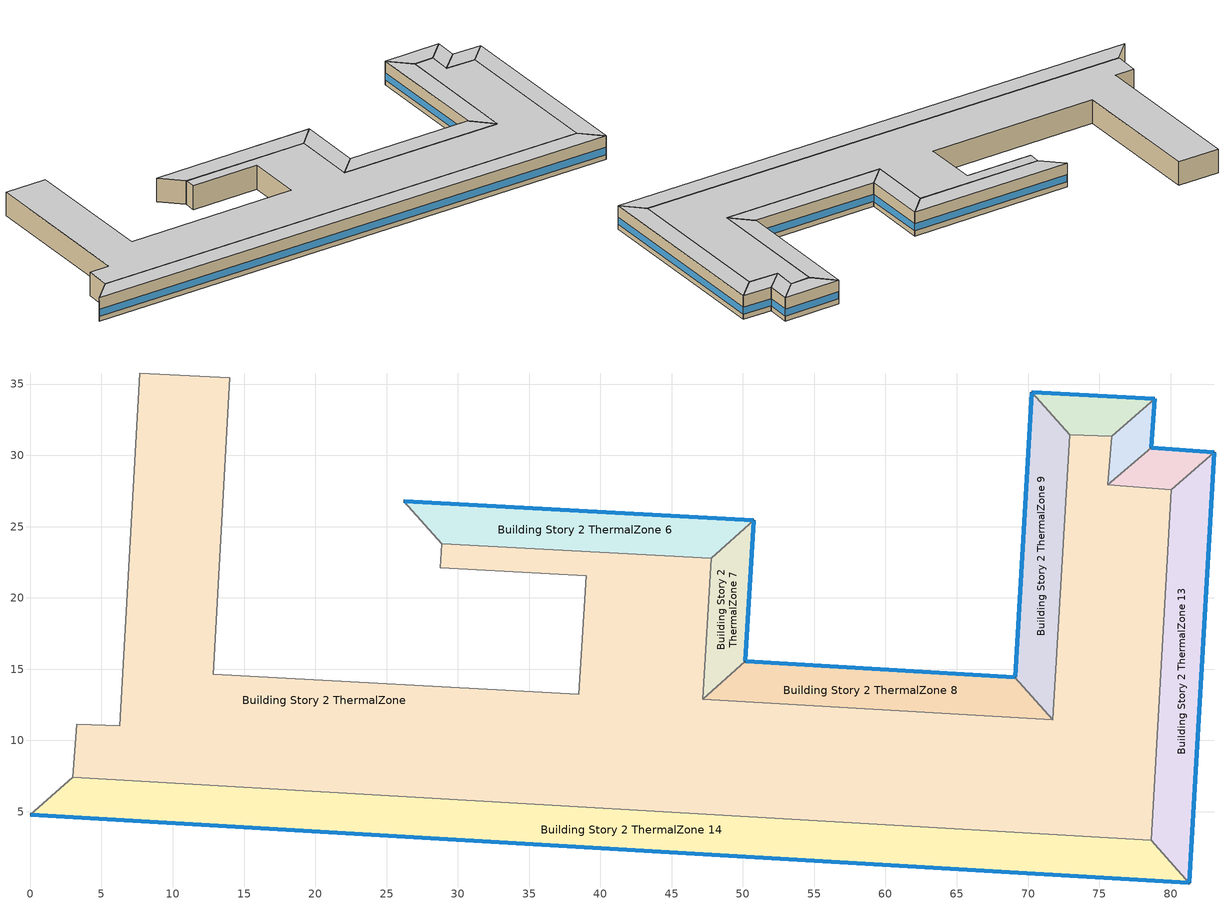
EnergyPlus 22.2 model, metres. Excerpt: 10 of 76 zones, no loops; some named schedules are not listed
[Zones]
Building Story 2 ThermalZone
 floor adiabatic (Typical Interior Floor): 14.02,35.43 12.84,14.66 38.5,13.22 39,21.54 28.77,22.1 28.88,23.78 47.76,22.77 47.17,12.89 71.74,11.45 72.92,31.45 75.88,31.34 75.6,27.93 80.06,27.57 78.65,2.99 2.99,7.43 3.27,11.14 6.29,11.04 7.69,35.78 z3.6
 wall adiabatic (Typical Interior Wall): 12.84,14.66 14.02,35.43 7.69,35.78 6.29,11.04 3.27,11.14 2.99,7.43 78.65,2.99 80.06,27.57 75.6,27.93 75.88,31.34 72.92,31.45 71.74,11.45 47.17,12.89 47.76,22.77 28.88,23.78 28.77,22.1 39,21.54 38.5,13.22 12.84,14.66 z3.6:7.2
 ceiling adiabatic (Typical Interior Ceiling): 7.69,35.78 6.29,11.04 3.27,11.14 2.99,7.43 78.65,2.99 80.06,27.57 75.6,27.93 75.88,31.34 72.92,31.45 71.74,11.45 47.17,12.89 47.76,22.77 28.88,23.78 28.77,22.1 39,21.54 38.5,13.22 12.84,14.66 14.02,35.43 z7.2
Building Story 2 ThermalZone 10
 floor adiabatic (Typical Interior Floor): 70.26,34.43 78.88,33.98 75.88,31.34 72.92,31.45 z3.6
 wall outside (Typical Insulated Steel Framed Exterior Wall R-12.99): 78.88,33.98 70.26,34.43 z3.6:7.2
 wall adiabatic (Typical Interior Wall): 70.26,34.43 72.92,31.45 75.88,31.34 78.88,33.98 z3.6:7.2
 window (U 0.55 SHGC 0.25): 78.85,33.99 70.28,34.43 z4.36:5.45
 ceiling adiabatic (Typical Interior Ceiling): 72.92,31.45 75.88,31.34 78.88,33.98 70.26,34.43 z7.2
Building Story 2 ThermalZone 11
 floor adiabatic (Typical Interior Floor): 78.88,33.98 78.63,30.54 75.6,27.93 75.88,31.34 z3.6
 wall outside (Typical Insulated Steel Framed Exterior Wall R-12.99): 78.63,30.54 78.88,33.98 z3.6:7.2
 wall adiabatic (Typical Interior Wall): 78.88,33.98 75.88,31.34 75.6,27.93 78.63,30.54 z3.6:7.2
 window (U 0.55 SHGC 0.25): 78.63,30.57 78.88,33.96 z4.36:5.46
 ceiling adiabatic (Typical Interior Ceiling): 75.88,31.34 75.6,27.93 78.63,30.54 78.88,33.98 z7.2
Building Story 2 ThermalZone 12
 floor adiabatic (Typical Interior Floor): 78.63,30.54 83.07,30.21 80.06,27.57 75.6,27.93 z3.6
 wall outside (Typical Insulated Steel Framed Exterior Wall R-12.99): 83.07,30.21 78.63,30.54 z3.6:7.2
 wall adiabatic (Typical Interior Wall): 78.63,30.54 75.6,27.93 80.06,27.57 83.07,30.21 z3.6:7.2
 window (U 0.55 SHGC 0.25): 83.04,30.21 78.65,30.54 z4.36:5.45
 ceiling adiabatic (Typical Interior Ceiling): 75.6,27.93 80.06,27.57 83.07,30.21 78.63,30.54 z7.2
Building Story 2 ThermalZone 13
 floor adiabatic (Typical Interior Floor): 83.07,30.21 81.31,0 78.65,2.99 80.06,27.57 z3.6
 wall outside (Typical Insulated Steel Framed Exterior Wall R-12.99): 81.31,0 83.07,30.21 z3.6:7.2
 wall adiabatic (Typical Interior Wall): 83.07,30.21 80.06,27.57 78.65,2.99 81.31,0 z3.6:7.2
 window (U 0.55 SHGC 0.25): 81.31,0.03 83.07,30.18 z4.36:5.44
 ceiling adiabatic (Typical Interior Ceiling): 80.06,27.57 78.65,2.99 81.31,0 83.07,30.21 z7.2
Building Story 2 ThermalZone 14
 floor adiabatic (Typical Interior Ceiling): 81.31,0 0,4.78 2.99,7.43 78.65,2.99 z3.6
 wall outside (Typical Insulated Steel Framed Exterior Wall R-12.99): 0,4.78 81.31,0 z3.6:7.2
 wall adiabatic (Typical Interior Wall): 81.31,0 78.65,2.99 2.99,7.43 0,4.78 z3.6:7.2
 window (U 0.55 SHGC 0.25): 0.03,4.77 81.28,0 z4.36:5.44
 ceiling adiabatic (Typical Interior Ceiling): 78.65,2.99 2.99,7.43 0,4.78 81.31,0 z7.2
Building Story 2 ThermalZone 6
 floor adiabatic (Typical Interior Floor): 26.21,26.77 50.74,25.43 47.76,22.77 28.88,23.78 z3.6
 wall outside (Typical Insulated Steel Framed Exterior Wall R-12.99): 50.74,25.43 26.21,26.77 z3.6:7.2
 wall adiabatic (Typical Interior Wall): 26.21,26.77 28.88,23.78 47.76,22.77 50.74,25.43 z3.6:7.2
 window (U 0.55 SHGC 0.25): 50.72,25.43 26.23,26.76 z4.36:5.44
 ceiling adiabatic (Typical Interior Ceiling): 28.88,23.78 47.76,22.77 50.74,25.43 26.21,26.77 z7.2
Building Story 2 ThermalZone 7
 floor adiabatic (Typical Interior Floor): 50.74,25.43 50.16,15.55 47.17,12.89 47.76,22.77 z3.6
 wall outside (Typical Insulated Steel Framed Exterior Wall R-12.99): 50.16,15.55 50.74,25.43 z3.6:7.2
 wall adiabatic (Typical Interior Wall): 50.74,25.43 47.76,22.77 47.17,12.89 50.16,15.55 z3.6:7.2
 window (U 0.55 SHGC 0.25): 50.16,15.57 50.74,25.41 z4.36:5.45
 ceiling adiabatic (Typical Interior Ceiling): 47.76,22.77 47.17,12.89 50.16,15.55 50.74,25.43 z7.2
Building Story 2 ThermalZone 8
 floor adiabatic (Typical Interior Floor): 50.16,15.55 69.08,14.44 71.74,11.45 47.17,12.89 z3.6
 wall outside (Typical Insulated Steel Framed Exterior Wall R-12.99): 69.08,14.44 50.16,15.55 z3.6:7.2
 wall adiabatic (Typical Interior Wall): 50.16,15.55 47.17,12.89 71.74,11.45 69.08,14.44 z3.6:7.2
 window (U 0.55 SHGC 0.25): 69.06,14.44 50.18,15.55 z4.36:5.44
 ceiling adiabatic (Typical Interior Ceiling): 47.17,12.89 71.74,11.45 69.08,14.44 50.16,15.55 z7.2
Building Story 2 ThermalZone 9
 floor adiabatic (Typical Interior Floor): 69.08,14.44 70.26,34.43 72.92,31.45 71.74,11.45 z3.6
 wall outside (Typical Insulated Steel Framed Exterior Wall R-12.99): 70.26,34.43 69.08,14.44 z3.6:7.2
 wall adiabatic (Typical Interior Wall): 69.08,14.44 71.74,11.45 72.92,31.45 70.26,34.43 z3.6:7.2
 window (U 0.55 SHGC 0.25): 70.25,34.4 69.08,14.46 z4.36:5.44
 ceiling adiabatic (Typical Interior Ceiling): 71.74,11.45 72.92,31.45 70.26,34.43 69.08,14.44 z7.2
[Building]
bld_37: Terrain=City
[Site:Location]
Jack Northrop Fld H_CA_USA: Latitude {deg}=41.3121; Longitude {deg}=-105.582; Time Zone {hr}=-8; Elevation {m}=21
[Site:GroundTemperature:FCfactorMethod]
January Ground Temperature {C}=18.8; February Ground Temperature {C}=14.3; March Ground Temperature {C}=13.6; April Ground Temperature {C}=13.2; May Ground Temperature {C}=13.3; June Ground Temperature {C}=12.6; July Ground Temperature {C}=15.3; August Ground Temperature {C}=15.6; September Ground Temperature {C}=17.7; October Ground Temperature {C}=19.4; November Ground Temperature {C}=19.7; December Ground Temperature {C}=18.5
[Site:WaterMainsTemperature]
Calculation Method=Correlation; Annual Average Outdoor Air Temperature {C}=8.96667; Maximum Difference In Monthly Average Outdoor Air Temperatures {deltaC}=26.2
[SizingPeriod:DesignDay] Day of Month=21; Dry-Bulb Temperature Range Modifier Type=DefaultMultipliers; Humidity Condition Type=Wetbulb; Barometric Pressure {Pa}=98769; Rain Indicator=No; Snow Indicator=No; Daylight Saving Time Indicator=No; Begin Environment Reset Mode=FullResetAtBeginEnvironment
Name | Month | Day Type | Maximum Dry-Bulb Temperature {C} | Daily Dry-Bulb Temperature Range {deltaC} | Wetbulb or DewPoint at Maximum Dry-Bulb {C} | Wind Speed {m/s} | Wind Direction {deg} | Solar Model Indicator | ASHRAE Clear Sky Optical Depth for Beam Irradiance (taub) | ASHRAE Clear Sky Optical Depth for Diffuse Irradiance (taud) | Sky Clearness
Buffalo Niagara Intl Ap Ann Clg .4% Condns DB=>MWB 1 | 7 | SummerDesignDay | 30.3 | 9.3 | 21.8 | 5.7 | 240 | ASHRAETau | 0.462 | 2.001
Buffalo Niagara Intl Ap Ann Clg .4% Condns WB=>MDB 1 | 7 | SummerDesignDay | 27.8 | 9.3 | 23.8 | 5.7 | 240 | ASHRAETau | 0.462 | 2.001
Buffalo Niagara Intl Ap Ann Htg 99.6% Condns DB 1 | 1 | WinterDesignDay | -16.3 | 0 | -16.3 | 5.1 | 270 | ASHRAEClearSky |  |  | 0
[Material] Thermal Absorptance=0.9; Solar Absorptance=0.7
Name | Roughness | Thickness {m} | Conductivity {W/m-K} | Density {kg/m3} | Specific Heat {J/kg-K} | Visible Absorptance
100mm Normalweight concrete floor | MediumRough | 0.1016 | 2.31045 | 2322 | 832.557 | 0.7
25mm Stucco | Smooth | 0.0254 | 0.72 | 1856 | 840 | 0.7
5/8 in. Gypsum Board | MediumSmooth | 0.0159 | 0.16 | 800 | 1090 | 0.7
G01 13mm gypsum board | Smooth | 0.0127 | 0.160031 | 800.001 | 1090.73 | 0.5
Std Wood 6inch 1; Std Wood 6inch 2 | MediumSmooth | 0.15 | 0.12 | 540 | 1210 | 0.7
[Material:NoMass] Roughness=Smooth; Thermal Absorptance=0.9; Solar Absorptance=0.7
Name | Thermal Resistance {m2-K/W} | Visible Absorptance
CP02 CARPET PAD | 0.21648 | 0.8
Typical Insulation R-10.81 | 1.90342 | 0.7
[WindowMaterial:Gas]
Gap_1_W_0_0032: Gas Type=Air; Thickness {m}=0.0032
[WindowMaterial:Glazing] Optical Data Type=SpectralAverage; Infrared Transmittance at Normal Incidence=0; Back Side Infrared Hemispherical Emissivity=0.84; Conductivity {W/m-K}=1; Dirt Correction Factor for Solar and Visible Transmittance=1; Solar Diffusing=No
Name | Thickness {m} | Solar Transmittance at Normal Incidence | Front Side Solar Reflectance at Normal Incidence | Back Side Solar Reflectance at Normal Incidence | Visible Transmittance at Normal Incidence | Front Side Visible Reflectance at Normal Incidence | Back Side Visible Reflectance at Normal Incidence | Front Side Infrared Hemispherical Emissivity
Glass_2022F_LayerAvg | 0.0039 | 0.355897 | 0.394095 | 0.265645 | 0.677694 | 0.042734 | 0.05547 | 0.046
Glass_2175_LayerAvg | 0.0086 | 0.167758 | 0.217606 | 0.437978 | 0.416044 | 0.078729 | 0.10654 | 0.84
[Construction]
InteriorFurnishings 1: Std Wood 6inch 1
InteriorFurnishings 2: Std Wood 6inch 2
Typical Insulated Steel Framed Exterior Wall R-12.99: 25mm Stucco, 5/8 in. Gypsum Board, Typical Insulation R-10.81, 5/8 in. Gypsum Board
Typical Interior Ceiling: CP02 CARPET PAD, 100mm Normalweight concrete floor
Typical Interior Floor: 100mm Normalweight concrete floor, CP02 CARPET PAD
Typical Interior Wall: G01 13mm gypsum board, G01 13mm gypsum board
U 0.55 SHGC 0.25: Glass_2175_LayerAvg, Gap_1_W_0_0032, Glass_2022F_LayerAvg
[Zone] Multiplier=1; Part of Total Floor Area=Yes
Building Story 2 ThermalZone; Building Story 2 ThermalZone 10; Building Story 2 ThermalZone 11; Building Story 2 ThermalZone 12; Building Story 2 ThermalZone 13; Building Story 2 ThermalZone 14; Building Story 2 ThermalZone 6; Building Story 2 ThermalZone 7; Building Story 2 ThermalZone 8; Building Story 2 ThermalZone 9
[Space] Space Type=Story Mid Blended Space Type
Name | Zone
Building Story 2 Space | Building Story 2 ThermalZone
Building Story 2 Space 10 | Building Story 2 ThermalZone 10
Building Story 2 Space 11 | Building Story 2 ThermalZone 11
Building Story 2 Space 12 | Building Story 2 ThermalZone 12
Building Story 2 Space 13 | Building Story 2 ThermalZone 13
Building Story 2 Space 14 | Building Story 2 ThermalZone 14
Building Story 2 Space 6 | Building Story 2 ThermalZone 6
Building Story 2 Space 7 | Building Story 2 ThermalZone 7
Building Story 2 Space 8 | Building Story 2 ThermalZone 8
Building Story 2 Space 9 | Building Story 2 ThermalZone 9
[SpaceList]
Story Mid Blended Space Type: Building Story 2 Space 5, Building Story 2 Space 18, Building Story 2 Space 1, Building Story 2 Space 10, Building Story 2 Space 17, Building Story 2 Space 16, Building Story 2 Space 15, Building Story 2 Space 14, Building Story 2 Space 13, Building Story 2 Space 4, Building Story 2 Space 9, Building Story 2 Space 12, Building Story 2 Space 11, Building Story 2 Space 3, Building Story 2 Space 7, Building Story 2 Space 6, Building Story 2 Space 2, Building Story 2 Space 8, Building Story 2 Space
[InternalMass]
Name | Construction | Zone or ZoneList | Space or SpaceList | Surface Area {m2}
Building Story 2 Space 10 SecondarySchool Classroom A  - Story Mid Mass; Building Story 2 Space 10 SecondarySchool Classroom C  - Story Mid Mass | InteriorFurnishings 1 | Building Story 2 ThermalZone 10 | Building Story 2 Space 10 | 6.84724
Building Story 2 Space 14 SecondarySchool Classroom A  - Story Mid Mass; Building Story 2 Space 14 SecondarySchool Classroom C  - Story Mid Mass | InteriorFurnishings 1 | Building Story 2 ThermalZone 14 | Building Story 2 Space 14 | 93.0757
Building Story 2 Space 13 SecondarySchool Classroom A  - Story Mid Mass; Building Story 2 Space 13 SecondarySchool Classroom C  - Story Mid Mass | InteriorFurnishings 1 | Building Story 2 ThermalZone 13 | Building Story 2 Space 13 | 32.6587
Building Story 2 Space 9 SecondarySchool Classroom A  - Story Mid Mass; Building Story 2 Space 9 SecondarySchool Classroom C  - Story Mid Mass | InteriorFurnishings 1 | Building Story 2 ThermalZone 9 | Building Story 2 Space 9 | 23.7893
Building Story 2 Space 12 SecondarySchool Classroom A  - Story Mid Mass; Building Story 2 Space 12 SecondarySchool Classroom C  - Story Mid Mass | InteriorFurnishings 1 | Building Story 2 ThermalZone 12 | Building Story 2 Space 12 | 5.32457
Building Story 2 Space 11 SecondarySchool Classroom A  - Story Mid Mass; Building Story 2 Space 11 SecondarySchool Classroom C  - Story Mid Mass | InteriorFurnishings 1 | Building Story 2 ThermalZone 11 | Building Story 2 Space 11 | 4.03242
Building Story 2 Space 7 SecondarySchool Classroom A  - Story Mid Mass; Building Story 2 Space 7 SecondarySchool Classroom C  - Story Mid Mass | InteriorFurnishings 1 | Building Story 2 ThermalZone 7 | Building Story 2 Space 7 | 11.7126
Building Story 2 Space 6 SecondarySchool Classroom A  - Story Mid Mass; Building Story 2 Space 6 SecondarySchool Classroom C  - Story Mid Mass | InteriorFurnishings 1 | Building Story 2 ThermalZone 6 | Building Story 2 Space 6 | 25.7552
Building Story 2 Space 8 SecondarySchool Classroom A  - Story Mid Mass; Building Story 2 Space 8 SecondarySchool Classroom C  - Story Mid Mass | InteriorFurnishings 1 | Building Story 2 ThermalZone 8 | Building Story 2 Space 8 | 25.8183
Building Story 2 Space SecondarySchool Classroom A  - Story Mid Mass; Building Story 2 Space SecondarySchool Classroom C  - Story Mid Mass | InteriorFurnishings 1 | Building Story 2 ThermalZone | Building Story 2 Space | 400.787
Building Story 2 Space 10 SecondarySchool Classroom A end_a - Story Mid Mass; Building Story 2 Space 10 SecondarySchool Classroom C end_a - Story Mid Mass | InteriorFurnishings 1 | Building Story 2 ThermalZone 10 | Building Story 2 Space 10 | 0.841492
Building Story 2 Space 14 SecondarySchool Classroom A end_a - Story Mid Mass; Building Story 2 Space 14 SecondarySchool Classroom C end_a - Story Mid Mass | InteriorFurnishings 1 | Building Story 2 ThermalZone 14 | Building Story 2 Space 14 | 11.4385
Building Story 2 Space 13 SecondarySchool Classroom A end_a - Story Mid Mass; Building Story 2 Space 13 SecondarySchool Classroom C end_a - Story Mid Mass | InteriorFurnishings 1 | Building Story 2 ThermalZone 13 | Building Story 2 Space 13 | 4.01359
Building Story 2 Space 9 SecondarySchool Classroom A end_a - Story Mid Mass; Building Story 2 Space 9 SecondarySchool Classroom C end_a - Story Mid Mass | InteriorFurnishings 1 | Building Story 2 ThermalZone 9 | Building Story 2 Space 9 | 2.92358
Building Story 2 Space 12 SecondarySchool Classroom A end_a - Story Mid Mass; Building Story 2 Space 12 SecondarySchool Classroom C end_a - Story Mid Mass | InteriorFurnishings 1 | Building Story 2 ThermalZone 12 | Building Story 2 Space 12 | 0.654363
Building Story 2 Space 11 SecondarySchool Classroom A end_a - Story Mid Mass; Building Story 2 Space 11 SecondarySchool Classroom C end_a - Story Mid Mass | InteriorFurnishings 1 | Building Story 2 ThermalZone 11 | Building Story 2 Space 11 | 0.495565
Building Story 2 Space 7 SecondarySchool Classroom A end_a - Story Mid Mass; Building Story 2 Space 7 SecondarySchool Classroom C end_a - Story Mid Mass | InteriorFurnishings 1 | Building Story 2 ThermalZone 7 | Building Story 2 Space 7 | 1.43942
Building Story 2 Space 6 SecondarySchool Classroom A end_a - Story Mid Mass; Building Story 2 Space 6 SecondarySchool Classroom C end_a - Story Mid Mass | InteriorFurnishings 1 | Building Story 2 ThermalZone 6 | Building Story 2 Space 6 | 3.16519
Building Story 2 Space 8 SecondarySchool Classroom A end_a - Story Mid Mass; Building Story 2 Space 8 SecondarySchool Classroom C end_a - Story Mid Mass | InteriorFurnishings 1 | Building Story 2 ThermalZone 8 | Building Story 2 Space 8 | 3.17293
Building Story 2 Space SecondarySchool Classroom A end_a - Story Mid Mass; Building Story 2 Space SecondarySchool Classroom C end_a - Story Mid Mass | InteriorFurnishings 1 | Building Story 2 ThermalZone | Building Story 2 Space | 49.2547
Building Story 2 Space 10 SecondarySchool Corridor B  - Story Mid Mass | InteriorFurnishings 1 | Building Story 2 ThermalZone 10 | Building Story 2 Space 10 | 9.65504
Building Story 2 Space 14 SecondarySchool Corridor B  - Story Mid Mass | InteriorFurnishings 1 | Building Story 2 ThermalZone 14 | Building Story 2 Space 14 | 131.243
Building Story 2 Space 13 SecondarySchool Corridor B  - Story Mid Mass | InteriorFurnishings 1 | Building Story 2 ThermalZone 13 | Building Story 2 Space 13 | 46.0508
Building Story 2 Space 9 SecondarySchool Corridor B  - Story Mid Mass | InteriorFurnishings 1 | Building Story 2 ThermalZone 9 | Building Story 2 Space 9 | 33.5444
Building Story 2 Space 12 SecondarySchool Corridor B  - Story Mid Mass | InteriorFurnishings 1 | Building Story 2 ThermalZone 12 | Building Story 2 Space 12 | 7.50797
Building Story 2 Space 11 SecondarySchool Corridor B  - Story Mid Mass | InteriorFurnishings 1 | Building Story 2 ThermalZone 11 | Building Story 2 Space 11 | 5.68597
Building Story 2 Space 7 SecondarySchool Corridor B  - Story Mid Mass | InteriorFurnishings 1 | Building Story 2 ThermalZone 7 | Building Story 2 Space 7 | 16.5155
Building Story 2 Space 6 SecondarySchool Corridor B  - Story Mid Mass | InteriorFurnishings 1 | Building Story 2 ThermalZone 6 | Building Story 2 Space 6 | 36.3165
Building Story 2 Space 8 SecondarySchool Corridor B  - Story Mid Mass | InteriorFurnishings 1 | Building Story 2 ThermalZone 8 | Building Story 2 Space 8 | 36.4054
Building Story 2 Space SecondarySchool Corridor B  - Story Mid Mass | InteriorFurnishings 1 | Building Story 2 ThermalZone | Building Story 2 Space | 565.134
Building Story 2 Space 10 SecondarySchool Corridor B end_a - Story Mid Mass | InteriorFurnishings 1 | Building Story 2 ThermalZone 10 | Building Story 2 Space 10 | 1.18656
Building Story 2 Space 14 SecondarySchool Corridor B end_a - Story Mid Mass | InteriorFurnishings 1 | Building Story 2 ThermalZone 14 | Building Story 2 Space 14 | 16.1291
Building Story 2 Space 13 SecondarySchool Corridor B end_a - Story Mid Mass | InteriorFurnishings 1 | Building Story 2 ThermalZone 13 | Building Story 2 Space 13 | 5.65942
Building Story 2 Space 9 SecondarySchool Corridor B end_a - Story Mid Mass | InteriorFurnishings 1 | Building Story 2 ThermalZone 9 | Building Story 2 Space 9 | 4.12244
Building Story 2 Space 12 SecondarySchool Corridor B end_a - Story Mid Mass | InteriorFurnishings 1 | Building Story 2 ThermalZone 12 | Building Story 2 Space 12 | 0.922692
Building Story 2 Space 11 SecondarySchool Corridor B end_a - Story Mid Mass | InteriorFurnishings 1 | Building Story 2 ThermalZone 11 | Building Story 2 Space 11 | 0.698777
Building Story 2 Space 7 SecondarySchool Corridor B end_a - Story Mid Mass | InteriorFurnishings 1 | Building Story 2 ThermalZone 7 | Building Story 2 Space 7 | 2.02967
Building Story 2 Space 6 SecondarySchool Corridor B end_a - Story Mid Mass | InteriorFurnishings 1 | Building Story 2 ThermalZone 6 | Building Story 2 Space 6 | 4.46311
Building Story 2 Space 8 SecondarySchool Corridor B end_a - Story Mid Mass | InteriorFurnishings 1 | Building Story 2 ThermalZone 8 | Building Story 2 Space 8 | 4.47404
Building Story 2 Space SecondarySchool Corridor B end_a - Story Mid Mass | InteriorFurnishings 1 | Building Story 2 ThermalZone | Building Story 2 Space | 69.4522
Building Story 2 Space 10 SecondarySchool Gym A  - Story Mid Mass; Building Story 2 Space 10 SecondarySchool Gym C  - Story Mid Mass | InteriorFurnishings 1 | Building Story 2 ThermalZone 10 | Building Story 2 Space 10 | 0.472916
Building Story 2 Space 14 SecondarySchool Gym A  - Story Mid Mass; Building Story 2 Space 14 SecondarySchool Gym C  - Story Mid Mass | InteriorFurnishings 1 | Building Story 2 ThermalZone 14 | Building Story 2 Space 14 | 6.42842
Building Story 2 Space 13 SecondarySchool Gym A  - Story Mid Mass; Building Story 2 Space 13 SecondarySchool Gym C  - Story Mid Mass | InteriorFurnishings 1 | Building Story 2 ThermalZone 13 | Building Story 2 Space 13 | 2.25563
Building Story 2 Space 9 SecondarySchool Gym A  - Story Mid Mass; Building Story 2 Space 9 SecondarySchool Gym C  - Story Mid Mass | InteriorFurnishings 1 | Building Story 2 ThermalZone 9 | Building Story 2 Space 9 | 1.64304
Building Story 2 Space 12 SecondarySchool Gym A  - Story Mid Mass; Building Story 2 Space 12 SecondarySchool Gym C  - Story Mid Mass | InteriorFurnishings 1 | Building Story 2 ThermalZone 12 | Building Story 2 Space 12 | 0.36775
Building Story 2 Space 11 SecondarySchool Gym A  - Story Mid Mass; Building Story 2 Space 11 SecondarySchool Gym C  - Story Mid Mass | InteriorFurnishings 1 | Building Story 2 ThermalZone 11 | Building Story 2 Space 11 | 0.278506
Building Story 2 Space 7 SecondarySchool Gym A  - Story Mid Mass; Building Story 2 Space 7 SecondarySchool Gym C  - Story Mid Mass | InteriorFurnishings 1 | Building Story 2 ThermalZone 7 | Building Story 2 Space 7 | 0.80895
Building Story 2 Space 6 SecondarySchool Gym A  - Story Mid Mass; Building Story 2 Space 6 SecondarySchool Gym C  - Story Mid Mass | InteriorFurnishings 1 | Building Story 2 ThermalZone 6 | Building Story 2 Space 6 | 1.77883
Building Story 2 Space 8 SecondarySchool Gym A  - Story Mid Mass; Building Story 2 Space 8 SecondarySchool Gym C  - Story Mid Mass | InteriorFurnishings 1 | Building Story 2 ThermalZone 8 | Building Story 2 Space 8 | 1.78318
Building Story 2 Space SecondarySchool Gym A  - Story Mid Mass; Building Story 2 Space SecondarySchool Gym C  - Story Mid Mass | InteriorFurnishings 1 | Building Story 2 ThermalZone | Building Story 2 Space | 27.681
Building Story 2 Space 10 SecondarySchool Gym A end_b - Story Mid Mass; Building Story 2 Space 10 SecondarySchool Gym C end_b - Story Mid Mass | InteriorFurnishings 1 | Building Story 2 ThermalZone 10 | Building Story 2 Space 10 | 0.37796
Building Story 2 Space 14 SecondarySchool Gym A end_b - Story Mid Mass; Building Story 2 Space 14 SecondarySchool Gym C end_b - Story Mid Mass | InteriorFurnishings 1 | Building Story 2 ThermalZone 14 | Building Story 2 Space 14 | 5.13768
Building Story 2 Space 13 SecondarySchool Gym A end_b - Story Mid Mass; Building Story 2 Space 13 SecondarySchool Gym C end_b - Story Mid Mass | InteriorFurnishings 1 | Building Story 2 ThermalZone 13 | Building Story 2 Space 13 | 1.80273
Building Story 2 Space 9 SecondarySchool Gym A end_b - Story Mid Mass; Building Story 2 Space 9 SecondarySchool Gym C end_b - Story Mid Mass | InteriorFurnishings 1 | Building Story 2 ThermalZone 9 | Building Story 2 Space 9 | 1.31314
Building Story 2 Space 12 SecondarySchool Gym A end_b - Story Mid Mass; Building Story 2 Space 12 SecondarySchool Gym C end_b - Story Mid Mass | InteriorFurnishings 1 | Building Story 2 ThermalZone 12 | Building Story 2 Space 12 | 0.29391
Building Story 2 Space 11 SecondarySchool Gym A end_b - Story Mid Mass; Building Story 2 Space 11 SecondarySchool Gym C end_b - Story Mid Mass | InteriorFurnishings 1 | Building Story 2 ThermalZone 11 | Building Story 2 Space 11 | 0.222585
Building Story 2 Space 7 SecondarySchool Gym A end_b - Story Mid Mass; Building Story 2 Space 7 SecondarySchool Gym C end_b - Story Mid Mass | InteriorFurnishings 1 | Building Story 2 ThermalZone 7 | Building Story 2 Space 7 | 0.646523
Building Story 2 Space 6 SecondarySchool Gym A end_b - Story Mid Mass; Building Story 2 Space 6 SecondarySchool Gym C end_b - Story Mid Mass | InteriorFurnishings 1 | Building Story 2 ThermalZone 6 | Building Story 2 Space 6 | 1.42166
Building Story 2 Space 8 SecondarySchool Gym A end_b - Story Mid Mass; Building Story 2 Space 8 SecondarySchool Gym C end_b - Story Mid Mass | InteriorFurnishings 1 | Building Story 2 ThermalZone 8 | Building Story 2 Space 8 | 1.42514
Building Story 2 Space SecondarySchool Gym A end_b - Story Mid Mass; Building Story 2 Space SecondarySchool Gym C end_b - Story Mid Mass | InteriorFurnishings 1 | Building Story 2 ThermalZone | Building Story 2 Space | 22.123
Building Story 2 Space 10 SecondarySchool Gym B  - Story Mid Mass | InteriorFurnishings 1 | Building Story 2 ThermalZone 10 | Building Story 2 Space 10 | 2.64463
Building Story 2 Space 14 SecondarySchool Gym B  - Story Mid Mass | InteriorFurnishings 1 | Building Story 2 ThermalZone 14 | Building Story 2 Space 14 | 35.9488
Building Story 2 Space 13 SecondarySchool Gym B  - Story Mid Mass | InteriorFurnishings 1 | Building Story 2 ThermalZone 13 | Building Story 2 Space 13 | 12.6139
Building Story 2 Space 9 SecondarySchool Gym B  - Story Mid Mass | InteriorFurnishings 1 | Building Story 2 ThermalZone 9 | Building Story 2 Space 9 | 9.18819
Building Story 2 Space 12 SecondarySchool Gym B  - Story Mid Mass | InteriorFurnishings 1 | Building Story 2 ThermalZone 12 | Building Story 2 Space 12 | 2.05652
Building Story 2 Space 11 SecondarySchool Gym B  - Story Mid Mass | InteriorFurnishings 1 | Building Story 2 ThermalZone 11 | Building Story 2 Space 11 | 1.55745
Building Story 2 Space 7 SecondarySchool Gym B  - Story Mid Mass | InteriorFurnishings 1 | Building Story 2 ThermalZone 7 | Building Story 2 Space 7 | 4.52379
Building Story 2 Space 6 SecondarySchool Gym B  - Story Mid Mass | InteriorFurnishings 1 | Building Story 2 ThermalZone 6 | Building Story 2 Space 6 | 9.9475
Building Story 2 Space 8 SecondarySchool Gym B  - Story Mid Mass | InteriorFurnishings 1 | Building Story 2 ThermalZone 8 | Building Story 2 Space 8 | 9.97184
Building Story 2 Space SecondarySchool Gym B  - Story Mid Mass | InteriorFurnishings 1 | Building Story 2 ThermalZone | Building Story 2 Space | 154.797
Building Story 2 Space 10 SecondarySchool Gym B end_b - Story Mid Mass | InteriorFurnishings 1 | Building Story 2 ThermalZone 10 | Building Story 2 Space 10 | 2.11362
Building Story 2 Space 14 SecondarySchool Gym B end_b - Story Mid Mass | InteriorFurnishings 1 | Building Story 2 ThermalZone 14 | Building Story 2 Space 14 | 28.7308
Building Story 2 Space 13 SecondarySchool Gym B end_b - Story Mid Mass | InteriorFurnishings 1 | Building Story 2 ThermalZone 13 | Building Story 2 Space 13 | 10.0812
Building Story 2 Space 9 SecondarySchool Gym B end_b - Story Mid Mass | InteriorFurnishings 1 | Building Story 2 ThermalZone 9 | Building Story 2 Space 9 | 7.34332
Building Story 2 Space 12 SecondarySchool Gym B end_b - Story Mid Mass | InteriorFurnishings 1 | Building Story 2 ThermalZone 12 | Building Story 2 Space 12 | 1.6436
Building Story 2 Space 11 SecondarySchool Gym B end_b - Story Mid Mass | InteriorFurnishings 1 | Building Story 2 ThermalZone 11 | Building Story 2 Space 11 | 1.24474
Building Story 2 Space 7 SecondarySchool Gym B end_b - Story Mid Mass | InteriorFurnishings 1 | Building Story 2 ThermalZone 7 | Building Story 2 Space 7 | 3.61547
Building Story 2 Space 6 SecondarySchool Gym B end_b - Story Mid Mass | InteriorFurnishings 1 | Building Story 2 ThermalZone 6 | Building Story 2 Space 6 | 7.95017
Building Story 2 Space 8 SecondarySchool Gym B end_b - Story Mid Mass | InteriorFurnishings 1 | Building Story 2 ThermalZone 8 | Building Story 2 Space 8 | 7.96963
Building Story 2 Space SecondarySchool Gym B end_b - Story Mid Mass | InteriorFurnishings 1 | Building Story 2 ThermalZone | Building Story 2 Space | 123.716
Building Story 2 Space Mass | InteriorFurnishings 2 | Building Story 2 ThermalZone | Building Story 2 Space | 1912.79
Building Story 2 Space 10 Mass | InteriorFurnishings 2 | Building Story 2 ThermalZone 10 | Building Story 2 Space 10 | 32.6791
Building Story 2 Space 11 Mass | InteriorFurnishings 2 | Building Story 2 ThermalZone 11 | Building Story 2 Space 11 | 19.2451
Building Story 2 Space 12 Mass | InteriorFurnishings 2 | Building Story 2 ThermalZone 12 | Building Story 2 Space 12 | 25.412
Building Story 2 Space 13 Mass | InteriorFurnishings 2 | Building Story 2 ThermalZone 13 | Building Story 2 Space 13 | 155.867
Building Story 2 Space 14 Mass | InteriorFurnishings 2 | Building Story 2 ThermalZone 14 | Building Story 2 Space 14 | 444.212
Building Story 2 Space 6 Mass | InteriorFurnishings 2 | Building Story 2 ThermalZone 6 | Building Story 2 Space 6 | 122.919
Building Story 2 Space 7 Mass | InteriorFurnishings 2 | Building Story 2 ThermalZone 7 | Building Story 2 Space 7 | 55.8995
Building Story 2 Space 8 Mass | InteriorFurnishings 2 | Building Story 2 ThermalZone 8 | Building Story 2 Space 8 | 123.22
Building Story 2 Space 9 Mass | InteriorFurnishings 2 | Building Story 2 ThermalZone 9 | Building Story 2 Space 9 | 113.536
[Lights] Zone or ZoneList or Space or SpaceList=Story Mid Blended Space Type; Design Level Calculation Method=Watts/Area; Return Air Fraction=0; Fraction Radiant=0.37; Fraction Visible=0.2; Fraction Replaceable=1
Name | Schedule | Watts per Zone Floor Area {W/m2}
SecondarySchool Classroom Lights 1 | SchoolSecondary BLDG_LIGHT_CLASSROOM_SCH_2013 | 6.28069
SecondarySchool Corridor Lights 1 | SchoolSecondary BLDG_LIGHT_CORRIDOR_SCH_2013 | 2.35688
SecondarySchool Gym Lights 2 | SchoolSecondary BLDG_LIGHT_GYM_SCH_2013 | 1.53202
[People] Zone or ZoneList or Space or SpaceList=Story Mid Blended Space Type; Number of People Calculation Method=People/Area; Fraction Radiant=0.3; Activity Level Schedule=SchoolSecondary ACTIVITY_SCH; Enable ASHRAE 55 Comfort Warnings=Yes; Mean Radiant Temperature Calculation Type=ZoneAveraged; Work Efficiency Schedule=Work Efficiency Schedule; Clothing Insulation Schedule=Clothing Schedule; Air Velocity Schedule=Air Velocity Schedule; Thermal Comfort Model 1 Type=Fanger
Name | Number of People Schedule | People per Floor Area {person/m2}
SecondarySchool Classroom People 1 | SchoolSecondary BLDG_OCC_SCH | 0.177277
SecondarySchool Gym People 2 | SchoolSecondary BLDG_OCC_SCH_Gym | 0.0638343
[ElectricEquipment] Zone or ZoneList or Space or SpaceList=Story Mid Blended Space Type; Schedule=SchoolSecondary BLDG_EQUIP_SCH_2013; Design Level Calculation Method=Watts/Area; Fraction Latent=0; Fraction Radiant=0.5; Fraction Lost=0
Name | Watts per Zone Floor Area {W/m2}
SecondarySchool Classroom Elec Equip 1 | 4.70545
SecondarySchool Corridor Elec Equip 1 | 1.32128
SecondarySchool Gym Elec Equip 2 | 0.978793
[ZoneInfiltration:DesignFlowRate] Zone or ZoneList or Space or SpaceList=Story Mid Blended Space Type; Schedule=Always On Discrete; Design Flow Rate Calculation Method=Flow/ExteriorArea; Constant Term Coefficient=0; Temperature Term Coefficient=0; Velocity Term Coefficient=0.224; Velocity Squared Term Coefficient=0
Name | Flow Rate per Exterior Surface Area {m3/s-m2}
SecondarySchool Classroom A  - Story Mid Infiltration; SecondarySchool Classroom C  - Story Mid Infiltration | 0.00012209
SecondarySchool Classroom A end_a - Story Mid Infiltration; SecondarySchool Classroom C end_a - Story Mid Infiltration | 4.84097e-05
SecondarySchool Corridor B end_a - Story Mid Infiltration | 4.71038e-05
SecondarySchool Gym A  - Story Mid Infiltration; SecondarySchool Gym C  - Story Mid Infiltration | 1.87738e-05
SecondarySchool Gym A end_b - Story Mid Infiltration; SecondarySchool Gym C end_b - Story Mid Infiltration | 3.00085e-05
SecondarySchool Gym B end_b - Story Mid Infiltration | 8.39062e-05
[Daylighting:Controls] Lighting Control Type=Stepped; Minimum Input Power Fraction for Continuous or ContinuousOff Dimming Control=0.3; Minimum Light Output Fraction for Continuous or ContinuousOff Dimming Control=0.2; Number of Stepped Control Steps=3; Probability Lighting will be Reset When Needed in Manual Stepped Control=1; Glare Calculation Azimuth Angle of View Direction Clockwise from Zone y-Axis {deg}=-0; Maximum Allowable Discomfort Glare Index=22; Illuminance Setpoint at Reference Point 1 {lux}=215
Name | Zone or Space | Glare Calculation Daylighting Reference Point | Daylighting Reference Point Name 1 | Fraction of Lights Controlled by Reference Point 1 | Daylighting Reference Point Name 2 | Fraction of Lights Controlled by Reference Point 2 | Illuminance Setpoint at Reference Point 2 {lux}
Building Story 2 ThermalZone 13 DaylightingControls | Building Story 2 ThermalZone 13 | Building Story 2 Space 13 Daylt Sensor 1 | Building Story 2 Space 13 Daylt Sensor 1 | 0.673 | Building Story 2 Space 13 Daylt Sensor 2 | 0.326 | 215
Building Story 2 ThermalZone 14 DaylightingControls | Building Story 2 ThermalZone 14 | Building Story 2 Space 14 Daylt Sensor 1 | Building Story 2 Space 14 Daylt Sensor 1 | 0.66 | Building Story 2 Space 14 Daylt Sensor 2 | 0.339 | 215
Building Story 2 ThermalZone 6 DaylightingControls | Building Story 2 ThermalZone 6 | Building Story 2 Space 6 Daylt Sensor 1 | Building Story 2 Space 6 Daylt Sensor 1 | 0.682 | Building Story 2 Space 6 Daylt Sensor 2 | 0.317 | 215
Building Story 2 ThermalZone 7 DaylightingControls | Building Story 2 ThermalZone 7 | Building Story 2 Space 7 Daylt Sensor 1 | Building Story 2 Space 7 Daylt Sensor 1 | 0.638
Building Story 2 ThermalZone 8 DaylightingControls | Building Story 2 ThermalZone 8 | Building Story 2 Space 8 Daylt Sensor 1 | Building Story 2 Space 8 Daylt Sensor 1 | 0.608 | Building Story 2 Space 8 Daylt Sensor 2 | 0.331 | 215
Building Story 2 ThermalZone 9 DaylightingControls | Building Story 2 ThermalZone 9 | Building Story 2 Space 9 Daylt Sensor 1 | Building Story 2 Space 9 Daylt Sensor 1 | 0.643 | Building Story 2 Space 9 Daylt Sensor 2 | 0.324 | 215
[Exterior:Lights] Control Option=AstronomicalClock
Name | Schedule | Design Level {W}
Building Facades | Schedule Ruleset 1 | 854.119
Main Entries | Schedule Ruleset 2 | 240
Other Doors | Schedule Ruleset 2 | 415.535
Parking Areas and Drives | Schedule Ruleset 2 | 7432.4
[Schedule:Day:Interval]
SchoolSecondary BLDG_LIGHT_CLASSROOM_SCH_2013 Wkdy Day; SchoolSecondary BLDG_LIGHT_CLASSROOM_SCH_2013 Wkdy Day 2: No, 07:00, 0.1773, 08:00, 0.9, 21:00, 0.598291, 24:00, 0.1773
SchoolSecondary BLDG_LIGHT_CLASSROOM_SCH_2013 Wknd Day; SchoolSecondary BLDG_LIGHT_CLASSROOM_SCH_2013 Wknd Day 1; SchoolSecondary BLDG_LIGHT_CLASSROOM_SCH_2013 Default; SchoolSecondary BLDG_LIGHT_GYM_SCH_2013 Wknd Day; SchoolSecondary BLDG_LIGHT_GYM_SCH_2013 Wknd Day 1; SchoolSecondary BLDG_LIGHT_GYM_SCH_2013 Default; SchoolSecondary BLDG_LIGHT_CORRIDOR_SCH_2013 Wknd Day; SchoolSecondary BLDG_LIGHT_CORRIDOR_SCH_2013 Wknd Day 1; SchoolSecondary BLDG_LIGHT_CORRIDOR_SCH_2013 Default: No, 24:00, 0.1773
SchoolSecondary BLDG_LIGHT_CLASSROOM_SCH_2013 Wkdy Day 1: No, 08:00, 0.1773, 20:00, 0.332384, 21:00, 0.117863, 24:00, 0.1773
SchoolSecondary BLDG_LIGHT_CLASSROOM_SCH_2013 Summer Design Day; SchoolSecondary BLDG_LIGHT_GYM_SCH_2013 Summer Design Day; Clothing Schedule Default Winter Clothes; SchoolSecondary BLDG_LIGHT_CORRIDOR_SCH_2013 Summer Design Day: No, 24:00, 1
SchoolSecondary BLDG_LIGHT_CLASSROOM_SCH_2013 Winter Design Day; SchoolSecondary BLDG_LIGHT_GYM_SCH_2013 Winter Design Day; Work Efficiency Schedule Default; SchoolSecondary BLDG_OCC_SCH_Gym Wknd Day; SchoolSecondary BLDG_OCC_SCH_Gym Wknd Day 1; SchoolSecondary BLDG_OCC_SCH_Gym Default; SchoolSecondary BLDG_OCC_SCH_Gym Winter Design Day; SchoolSecondary BLDG_OCC_SCH Wknd Day; SchoolSecondary BLDG_OCC_SCH Wknd Day 1; SchoolSecondary BLDG_OCC_SCH Default; SchoolSecondary BLDG_OCC_SCH Winter Design Day; SchoolSecondary BLDG_LIGHT_CORRIDOR_SCH_2013 Winter Design Day: No, 24:00, 0
SchoolSecondary BLDG_LIGHT_GYM_SCH_2013 Wkdy Day; SchoolSecondary BLDG_LIGHT_GYM_SCH_2013 Wkdy Day 2: No, 07:00, 0.1773, 08:00, 0.9, 21:00, 0.88182, 24:00, 0.1773
SchoolSecondary BLDG_LIGHT_GYM_SCH_2013 Wkdy Day 1: No, 08:00, 0.1773, 20:00, 0.4899, 21:00, 0.173719, 24:00, 0.1773
SchoolSecondary ACTIVITY_SCH Default; SchoolSecondary ACTIVITY_SCH Summer Design Day; SchoolSecondary ACTIVITY_SCH Winter Design Day: No, 24:00, 120
Air Velocity Schedule Default: No, 24:00, 0.2
SchoolSecondary BLDG_OCC_SCH_Gym Wkdy|SmrDsn Day; SchoolSecondary BLDG_OCC_SCH_Gym Wkdy|SmrDsn Day 2; SchoolSecondary BLDG_OCC_SCH_Gym Summer Design Day: No, 08:00, 0, 16:00, 0.35, 21:00, 0.95, 24:00, 0
SchoolSecondary BLDG_OCC_SCH_Gym Wkdy|SmrDsn Day 1: No, 08:00, 0, 21:00, 0.35, 24:00, 0
SchoolSecondary BLDG_OCC_SCH Wkdy|SmrDsn Day; SchoolSecondary BLDG_OCC_SCH Wkdy|SmrDsn Day 2; SchoolSecondary BLDG_OCC_SCH Summer Design Day: No, 08:00, 0, 16:00, 0.95, 21:00, 0.15, 24:00, 0
SchoolSecondary BLDG_OCC_SCH Wkdy|SmrDsn Day 1: No, 08:00, 0, 21:00, 0.15, 24:00, 0
SchoolSecondary BLDG_EQUIP_SCH_2013 Wkdy Day; SchoolSecondary BLDG_EQUIP_SCH_2013 Wkdy Day 2: No, 08:00, 0.295624, 17:00, 0.90367, 21:00, 0.332931, 24:00, 0.295624
SchoolSecondary BLDG_EQUIP_SCH_2013 Default|Wknd Day; SchoolSecondary BLDG_EQUIP_SCH_2013 Default|Wknd Day 2; SchoolSecondary BLDG_EQUIP_SCH_2013 Default: No, 24:00, 0.295624
SchoolSecondary BLDG_EQUIP_SCH_2013 Wkdy Day 1: No, 08:00, 0.21116, 17:00, 0.475616, 21:00, 0.237808, 24:00, 0.21116
SchoolSecondary BLDG_EQUIP_SCH_2013 Default|Wknd Day 1: No, 24:00, 0.21116
SchoolSecondary BLDG_EQUIP_SCH_2013 Summer Design Day: No, 08:00, 0.35, 17:00, 0.95, 24:00, 0.35
SchoolSecondary BLDG_EQUIP_SCH_2013 Winter Design Day 2: No, 24:00, 0.35
SchoolSecondary BLDG_LIGHT_CORRIDOR_SCH_2013 Wkdy Day; SchoolSecondary BLDG_LIGHT_CORRIDOR_SCH_2013 Wkdy Day 2: No, 07:00, 0.1773, 08:00, 0.9, 21:00, 0.551772, 24:00, 0.1773
SchoolSecondary BLDG_LIGHT_CORRIDOR_SCH_2013 Wkdy Day 1: No, 08:00, 0.1773, 20:00, 0.30654, 21:00, 0.108699, 24:00, 0.1773
Schedule Day 103: No, 06:00, 0, 24:00, 1
Schedule Day 104: No, 06:00, 0.7, 24:00, 1
[Schedule:Week:Daily]
SchoolSecondary ACTIVITY_SCH Week Rule - Jan1-Dec31: SchoolSecondary ACTIVITY_SCH Default, SchoolSecondary ACTIVITY_SCH Default, SchoolSecondary ACTIVITY_SCH Default, SchoolSecondary ACTIVITY_SCH Default, SchoolSecondary ACTIVITY_SCH Default, SchoolSecondary ACTIVITY_SCH Default, SchoolSecondary ACTIVITY_SCH Default, SchoolSecondary ACTIVITY_SCH Default, SchoolSecondary ACTIVITY_SCH Summer Design Day, SchoolSecondary ACTIVITY_SCH Winter Design Day, SchoolSecondary ACTIVITY_SCH Default, SchoolSecondary ACTIVITY_SCH Default
Work Efficiency Schedule Week Rule - Jan1-Dec31: Work Efficiency Schedule Default, Work Efficiency Schedule Default, Work Efficiency Schedule Default, Work Efficiency Schedule Default, Work Efficiency Schedule Default, Work Efficiency Schedule Default, Work Efficiency Schedule Default, Work Efficiency Schedule Default, Work Efficiency Schedule Default, Work Efficiency Schedule Default, Work Efficiency Schedule Default, Work Efficiency Schedule Default
Clothing Schedule Week Rule - Jan1-Dec31: Clothing Schedule Default Winter Clothes, Clothing Schedule Default Winter Clothes, Clothing Schedule Default Winter Clothes, Clothing Schedule Default Winter Clothes, Clothing Schedule Default Winter Clothes, Clothing Schedule Default Winter Clothes, Clothing Schedule Default Winter Clothes, Clothing Schedule Default Winter Clothes, Clothing Schedule Default Winter Clothes, Clothing Schedule Default Winter Clothes, Clothing Schedule Default Winter Clothes, Clothing Schedule Default Winter Clothes
Air Velocity Schedule Week Rule - Jan1-Dec31: Air Velocity Schedule Default, Air Velocity Schedule Default, Air Velocity Schedule Default, Air Velocity Schedule Default, Air Velocity Schedule Default, Air Velocity Schedule Default, Air Velocity Schedule Default, Air Velocity Schedule Default, Air Velocity Schedule Default, Air Velocity Schedule Default, Air Velocity Schedule Default, Air Velocity Schedule Default
SchoolSecondary BLDG_OCC_SCH_Gym Week Rule - Jan1-Jan3: SchoolSecondary BLDG_OCC_SCH_Gym Wkdy|SmrDsn Day, SchoolSecondary BLDG_OCC_SCH_Gym Wkdy|SmrDsn Day, SchoolSecondary BLDG_OCC_SCH_Gym Wkdy|SmrDsn Day, SchoolSecondary BLDG_OCC_SCH_Gym Wkdy|SmrDsn Day, SchoolSecondary BLDG_OCC_SCH_Gym Wkdy|SmrDsn Day, SchoolSecondary BLDG_OCC_SCH_Gym Wkdy|SmrDsn Day, SchoolSecondary BLDG_OCC_SCH_Gym Wknd Day, SchoolSecondary BLDG_OCC_SCH_Gym Default, SchoolSecondary BLDG_OCC_SCH_Gym Summer Design Day, SchoolSecondary BLDG_OCC_SCH_Gym Winter Design Day, SchoolSecondary BLDG_OCC_SCH_Gym Default, SchoolSecondary BLDG_OCC_SCH_Gym Default
SchoolSecondary BLDG_OCC_SCH_Gym Week Rule - Jan4-Jun27: SchoolSecondary BLDG_OCC_SCH_Gym Wknd Day, SchoolSecondary BLDG_OCC_SCH_Gym Wkdy|SmrDsn Day, SchoolSecondary BLDG_OCC_SCH_Gym Wkdy|SmrDsn Day, SchoolSecondary BLDG_OCC_SCH_Gym Wkdy|SmrDsn Day, SchoolSecondary BLDG_OCC_SCH_Gym Wkdy|SmrDsn Day, SchoolSecondary BLDG_OCC_SCH_Gym Wkdy|SmrDsn Day, SchoolSecondary BLDG_OCC_SCH_Gym Wknd Day, SchoolSecondary BLDG_OCC_SCH_Gym Default, SchoolSecondary BLDG_OCC_SCH_Gym Summer Design Day, SchoolSecondary BLDG_OCC_SCH_Gym Winter Design Day, SchoolSecondary BLDG_OCC_SCH_Gym Default, SchoolSecondary BLDG_OCC_SCH_Gym Default
SchoolSecondary BLDG_OCC_SCH_Gym Week Rule - Jun28-Jul4: SchoolSecondary BLDG_OCC_SCH_Gym Wknd Day, SchoolSecondary BLDG_OCC_SCH_Gym Wkdy|SmrDsn Day, SchoolSecondary BLDG_OCC_SCH_Gym Wkdy|SmrDsn Day, SchoolSecondary BLDG_OCC_SCH_Gym Wkdy|SmrDsn Day 1, SchoolSecondary BLDG_OCC_SCH_Gym Wkdy|SmrDsn Day 1, SchoolSecondary BLDG_OCC_SCH_Gym Wkdy|SmrDsn Day 1, SchoolSecondary BLDG_OCC_SCH_Gym Wknd Day 1, SchoolSecondary BLDG_OCC_SCH_Gym Default, SchoolSecondary BLDG_OCC_SCH_Gym Summer Design Day, SchoolSecondary BLDG_OCC_SCH_Gym Winter Design Day, SchoolSecondary BLDG_OCC_SCH_Gym Default, SchoolSecondary BLDG_OCC_SCH_Gym Default
SchoolSecondary BLDG_OCC_SCH_Gym Week Rule - Jul5-Aug29: SchoolSecondary BLDG_OCC_SCH_Gym Wknd Day 1, SchoolSecondary BLDG_OCC_SCH_Gym Wkdy|SmrDsn Day 1, SchoolSecondary BLDG_OCC_SCH_Gym Wkdy|SmrDsn Day 1, SchoolSecondary BLDG_OCC_SCH_Gym Wkdy|SmrDsn Day 1, SchoolSecondary BLDG_OCC_SCH_Gym Wkdy|SmrDsn Day 1, SchoolSecondary BLDG_OCC_SCH_Gym Wkdy|SmrDsn Day 1, SchoolSecondary BLDG_OCC_SCH_Gym Wknd Day 1, SchoolSecondary BLDG_OCC_SCH_Gym Default, SchoolSecondary BLDG_OCC_SCH_Gym Summer Design Day, SchoolSecondary BLDG_OCC_SCH_Gym Winter Design Day, SchoolSecondary BLDG_OCC_SCH_Gym Default, SchoolSecondary BLDG_OCC_SCH_Gym Default
SchoolSecondary BLDG_OCC_SCH_Gym Week Rule - Aug30-Sep5: SchoolSecondary BLDG_OCC_SCH_Gym Wknd Day 1, SchoolSecondary BLDG_OCC_SCH_Gym Wkdy|SmrDsn Day 1, SchoolSecondary BLDG_OCC_SCH_Gym Wkdy|SmrDsn Day 2, SchoolSecondary BLDG_OCC_SCH_Gym Wkdy|SmrDsn Day 2, SchoolSecondary BLDG_OCC_SCH_Gym Wkdy|SmrDsn Day 2, SchoolSecondary BLDG_OCC_SCH_Gym Wkdy|SmrDsn Day 2, SchoolSecondary BLDG_OCC_SCH_Gym Default, SchoolSecondary BLDG_OCC_SCH_Gym Default, SchoolSecondary BLDG_OCC_SCH_Gym Summer Design Day, SchoolSecondary BLDG_OCC_SCH_Gym Winter Design Day, SchoolSecondary BLDG_OCC_SCH_Gym Default, SchoolSecondary BLDG_OCC_SCH_Gym Default
SchoolSecondary BLDG_OCC_SCH_Gym Week Rule - Sep6-Dec31: SchoolSecondary BLDG_OCC_SCH_Gym Default, SchoolSecondary BLDG_OCC_SCH_Gym Wkdy|SmrDsn Day 2, SchoolSecondary BLDG_OCC_SCH_Gym Wkdy|SmrDsn Day 2, SchoolSecondary BLDG_OCC_SCH_Gym Wkdy|SmrDsn Day 2, SchoolSecondary BLDG_OCC_SCH_Gym Wkdy|SmrDsn Day 2, SchoolSecondary BLDG_OCC_SCH_Gym Wkdy|SmrDsn Day 2, SchoolSecondary BLDG_OCC_SCH_Gym Default, SchoolSecondary BLDG_OCC_SCH_Gym Default, SchoolSecondary BLDG_OCC_SCH_Gym Summer Design Day, SchoolSecondary BLDG_OCC_SCH_Gym Winter Design Day, SchoolSecondary BLDG_OCC_SCH_Gym Default, SchoolSecondary BLDG_OCC_SCH_Gym Default
SchoolSecondary BLDG_OCC_SCH Week Rule - Jan4-Jun13: SchoolSecondary BLDG_OCC_SCH Wknd Day, SchoolSecondary BLDG_OCC_SCH Wkdy|SmrDsn Day, SchoolSecondary BLDG_OCC_SCH Wkdy|SmrDsn Day, SchoolSecondary BLDG_OCC_SCH Wkdy|SmrDsn Day, SchoolSecondary BLDG_OCC_SCH Wkdy|SmrDsn Day, SchoolSecondary BLDG_OCC_SCH Wkdy|SmrDsn Day, SchoolSecondary BLDG_OCC_SCH Wknd Day, SchoolSecondary BLDG_OCC_SCH Default, SchoolSecondary BLDG_OCC_SCH Summer Design Day, SchoolSecondary BLDG_OCC_SCH Winter Design Day, SchoolSecondary BLDG_OCC_SCH Default, SchoolSecondary BLDG_OCC_SCH Default
SchoolSecondary BLDG_OCC_SCH Week Rule - Jun14-Jun20: SchoolSecondary BLDG_OCC_SCH Wknd Day, SchoolSecondary BLDG_OCC_SCH Wkdy|SmrDsn Day, SchoolSecondary BLDG_OCC_SCH Wkdy|SmrDsn Day 1, SchoolSecondary BLDG_OCC_SCH Wkdy|SmrDsn Day 1, SchoolSecondary BLDG_OCC_SCH Wkdy|SmrDsn Day 1, SchoolSecondary BLDG_OCC_SCH Wkdy|SmrDsn Day 1, SchoolSecondary BLDG_OCC_SCH Wknd Day 1, SchoolSecondary BLDG_OCC_SCH Default, SchoolSecondary BLDG_OCC_SCH Summer Design Day, SchoolSecondary BLDG_OCC_SCH Winter Design Day, SchoolSecondary BLDG_OCC_SCH Default, SchoolSecondary BLDG_OCC_SCH Default
SchoolSecondary BLDG_OCC_SCH Week Rule - Jun21-Sep12: SchoolSecondary BLDG_OCC_SCH Wknd Day 1, SchoolSecondary BLDG_OCC_SCH Wkdy|SmrDsn Day 1, SchoolSecondary BLDG_OCC_SCH Wkdy|SmrDsn Day 1, SchoolSecondary BLDG_OCC_SCH Wkdy|SmrDsn Day 1, SchoolSecondary BLDG_OCC_SCH Wkdy|SmrDsn Day 1, SchoolSecondary BLDG_OCC_SCH Wkdy|SmrDsn Day 1, SchoolSecondary BLDG_OCC_SCH Wknd Day 1, SchoolSecondary BLDG_OCC_SCH Default, SchoolSecondary BLDG_OCC_SCH Summer Design Day, SchoolSecondary BLDG_OCC_SCH Winter Design Day, SchoolSecondary BLDG_OCC_SCH Default, SchoolSecondary BLDG_OCC_SCH Default
SchoolSecondary BLDG_OCC_SCH Week Rule - Sep13-Sep19: SchoolSecondary BLDG_OCC_SCH Wknd Day 1, SchoolSecondary BLDG_OCC_SCH Wkdy|SmrDsn Day 1, SchoolSecondary BLDG_OCC_SCH Wkdy|SmrDsn Day 1, SchoolSecondary BLDG_OCC_SCH Wkdy|SmrDsn Day 2, SchoolSecondary BLDG_OCC_SCH Wkdy|SmrDsn Day 2, SchoolSecondary BLDG_OCC_SCH Wkdy|SmrDsn Day 2, SchoolSecondary BLDG_OCC_SCH Default, SchoolSecondary BLDG_OCC_SCH Default, SchoolSecondary BLDG_OCC_SCH Summer Design Day, SchoolSecondary BLDG_OCC_SCH Winter Design Day, SchoolSecondary BLDG_OCC_SCH Default, SchoolSecondary BLDG_OCC_SCH Default
SchoolSecondary BLDG_OCC_SCH Week Rule - Sep20-Dec31: SchoolSecondary BLDG_OCC_SCH Default, SchoolSecondary BLDG_OCC_SCH Wkdy|SmrDsn Day 2, SchoolSecondary BLDG_OCC_SCH Wkdy|SmrDsn Day 2, SchoolSecondary BLDG_OCC_SCH Wkdy|SmrDsn Day 2, SchoolSecondary BLDG_OCC_SCH Wkdy|SmrDsn Day 2, SchoolSecondary BLDG_OCC_SCH Wkdy|SmrDsn Day 2, SchoolSecondary BLDG_OCC_SCH Default, SchoolSecondary BLDG_OCC_SCH Default, SchoolSecondary BLDG_OCC_SCH Summer Design Day, SchoolSecondary BLDG_OCC_SCH Winter Design Day, SchoolSecondary BLDG_OCC_SCH Default, SchoolSecondary BLDG_OCC_SCH Default
SchoolSecondary BLDG_EQUIP_SCH_2013 Week Rule - Jan1-Jan3: SchoolSecondary BLDG_EQUIP_SCH_2013 Wkdy Day, SchoolSecondary BLDG_EQUIP_SCH_2013 Wkdy Day, SchoolSecondary BLDG_EQUIP_SCH_2013 Wkdy Day, SchoolSecondary BLDG_EQUIP_SCH_2013 Wkdy Day, SchoolSecondary BLDG_EQUIP_SCH_2013 Wkdy Day, SchoolSecondary BLDG_EQUIP_SCH_2013 Wkdy Day, SchoolSecondary BLDG_EQUIP_SCH_2013 Default|Wknd Day, SchoolSecondary BLDG_EQUIP_SCH_2013 Default, SchoolSecondary BLDG_EQUIP_SCH_2013 Summer Design Day, SchoolSecondary BLDG_EQUIP_SCH_2013 Winter Design Day 2, SchoolSecondary BLDG_EQUIP_SCH_2013 Default, SchoolSecondary BLDG_EQUIP_SCH_2013 Default
SchoolSecondary BLDG_EQUIP_SCH_2013 Week Rule - Jan4-Jun27: SchoolSecondary BLDG_EQUIP_SCH_2013 Default|Wknd Day, SchoolSecondary BLDG_EQUIP_SCH_2013 Wkdy Day, SchoolSecondary BLDG_EQUIP_SCH_2013 Wkdy Day, SchoolSecondary BLDG_EQUIP_SCH_2013 Wkdy Day, SchoolSecondary BLDG_EQUIP_SCH_2013 Wkdy Day, SchoolSecondary BLDG_EQUIP_SCH_2013 Wkdy Day, SchoolSecondary BLDG_EQUIP_SCH_2013 Default|Wknd Day, SchoolSecondary BLDG_EQUIP_SCH_2013 Default, SchoolSecondary BLDG_EQUIP_SCH_2013 Summer Design Day, SchoolSecondary BLDG_EQUIP_SCH_2013 Winter Design Day 2, SchoolSecondary BLDG_EQUIP_SCH_2013 Default, SchoolSecondary BLDG_EQUIP_SCH_2013 Default
SchoolSecondary BLDG_EQUIP_SCH_2013 Week Rule - Jun28-Jul4: SchoolSecondary BLDG_EQUIP_SCH_2013 Default|Wknd Day, SchoolSecondary BLDG_EQUIP_SCH_2013 Wkdy Day, SchoolSecondary BLDG_EQUIP_SCH_2013 Wkdy Day, SchoolSecondary BLDG_EQUIP_SCH_2013 Wkdy Day 1, SchoolSecondary BLDG_EQUIP_SCH_2013 Wkdy Day 1, SchoolSecondary BLDG_EQUIP_SCH_2013 Wkdy Day 1, SchoolSecondary BLDG_EQUIP_SCH_2013 Default|Wknd Day 1, SchoolSecondary BLDG_EQUIP_SCH_2013 Default, SchoolSecondary BLDG_EQUIP_SCH_2013 Summer Design Day, SchoolSecondary BLDG_EQUIP_SCH_2013 Winter Design Day 2, SchoolSecondary BLDG_EQUIP_SCH_2013 Default, SchoolSecondary BLDG_EQUIP_SCH_2013 Default
SchoolSecondary BLDG_EQUIP_SCH_2013 Week Rule - Jul5-Aug29: SchoolSecondary BLDG_EQUIP_SCH_2013 Default|Wknd Day 1, SchoolSecondary BLDG_EQUIP_SCH_2013 Wkdy Day 1, SchoolSecondary BLDG_EQUIP_SCH_2013 Wkdy Day 1, SchoolSecondary BLDG_EQUIP_SCH_2013 Wkdy Day 1, SchoolSecondary BLDG_EQUIP_SCH_2013 Wkdy Day 1, SchoolSecondary BLDG_EQUIP_SCH_2013 Wkdy Day 1, SchoolSecondary BLDG_EQUIP_SCH_2013 Default|Wknd Day 1, SchoolSecondary BLDG_EQUIP_SCH_2013 Default, SchoolSecondary BLDG_EQUIP_SCH_2013 Summer Design Day, SchoolSecondary BLDG_EQUIP_SCH_2013 Winter Design Day 2, SchoolSecondary BLDG_EQUIP_SCH_2013 Default, SchoolSecondary BLDG_EQUIP_SCH_2013 Default
SchoolSecondary BLDG_EQUIP_SCH_2013 Week Rule - Aug30-Sep5: SchoolSecondary BLDG_EQUIP_SCH_2013 Default|Wknd Day 1, SchoolSecondary BLDG_EQUIP_SCH_2013 Wkdy Day 1, SchoolSecondary BLDG_EQUIP_SCH_2013 Wkdy Day 2, SchoolSecondary BLDG_EQUIP_SCH_2013 Wkdy Day 2, SchoolSecondary BLDG_EQUIP_SCH_2013 Wkdy Day 2, SchoolSecondary BLDG_EQUIP_SCH_2013 Wkdy Day 2, SchoolSecondary BLDG_EQUIP_SCH_2013 Default|Wknd Day 2, SchoolSecondary BLDG_EQUIP_SCH_2013 Default, SchoolSecondary BLDG_EQUIP_SCH_2013 Summer Design Day, SchoolSecondary BLDG_EQUIP_SCH_2013 Winter Design Day 2, SchoolSecondary BLDG_EQUIP_SCH_2013 Default, SchoolSecondary BLDG_EQUIP_SCH_2013 Default
SchoolSecondary BLDG_EQUIP_SCH_2013 Week Rule - Sep6-Dec31: SchoolSecondary BLDG_EQUIP_SCH_2013 Default|Wknd Day 2, SchoolSecondary BLDG_EQUIP_SCH_2013 Wkdy Day 2, SchoolSecondary BLDG_EQUIP_SCH_2013 Wkdy Day 2, SchoolSecondary BLDG_EQUIP_SCH_2013 Wkdy Day 2, SchoolSecondary BLDG_EQUIP_SCH_2013 Wkdy Day 2, SchoolSecondary BLDG_EQUIP_SCH_2013 Wkdy Day 2, SchoolSecondary BLDG_EQUIP_SCH_2013 Default|Wknd Day 2, SchoolSecondary BLDG_EQUIP_SCH_2013 Default, SchoolSecondary BLDG_EQUIP_SCH_2013 Summer Design Day, SchoolSecondary BLDG_EQUIP_SCH_2013 Winter Design Day 2, SchoolSecondary BLDG_EQUIP_SCH_2013 Default, SchoolSecondary BLDG_EQUIP_SCH_2013 Default
[Schedule:Year]
Schedule Ruleset 1: Schedule Ruleset 1 Week Rule - Jan1-Dec31, 1, 1, 12, 31
Schedule Ruleset 2: Schedule Ruleset 2 Week Rule - Jan1-Dec31, 1, 1, 12, 31
